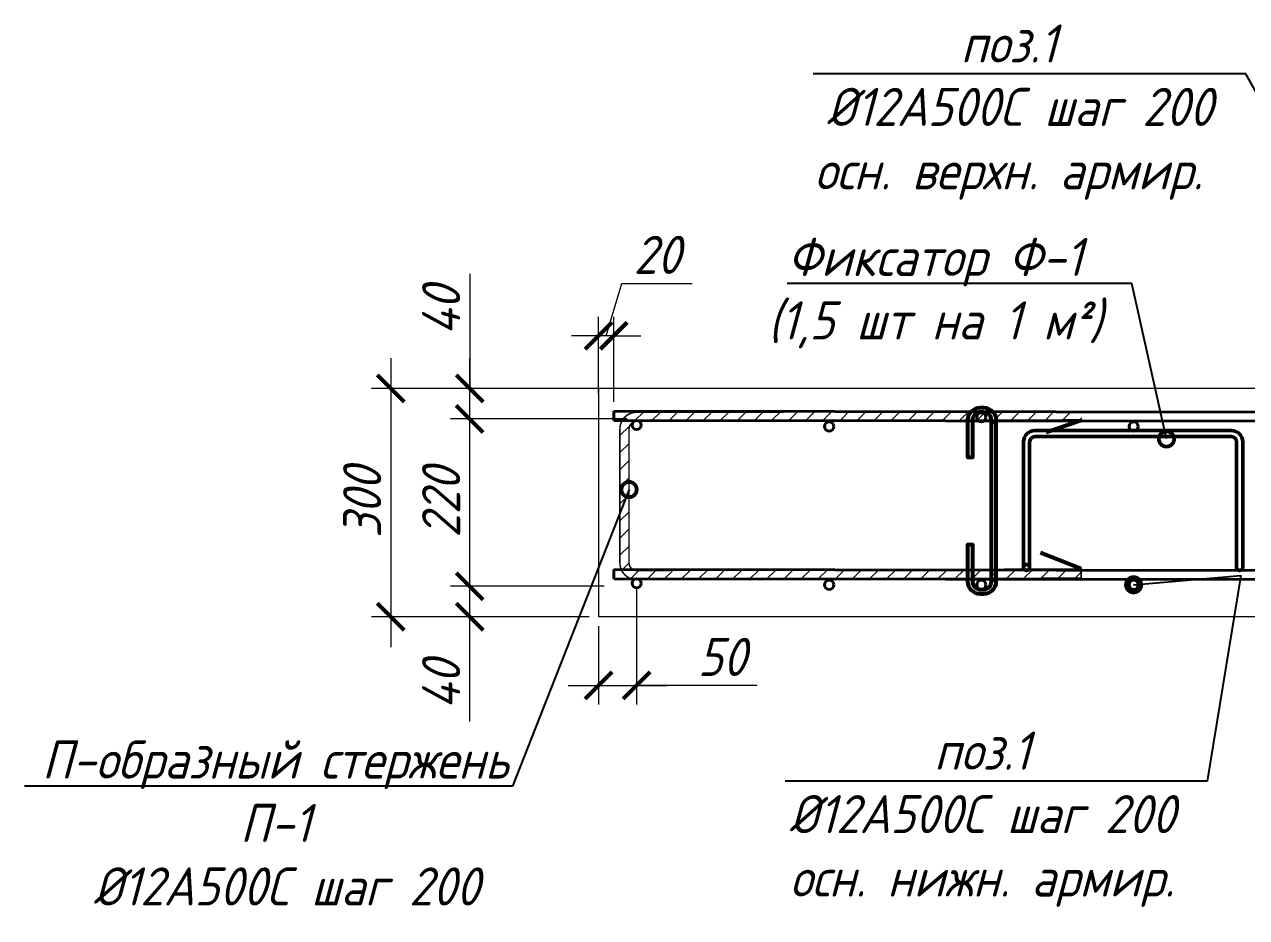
# Model space of a CAD drawing. Header units: millimetres. Extents: x 504091 to 2165846, y 135022 to 442887.
# Drawn here: x 1285840 to 1287446, y 234421 to 235595 of the extents above; entities that cross this region are included whole.
import ezdxf
from ezdxf import colors
from ezdxf.entities.mleader import LeaderData, LeaderLine
from ezdxf.math import Vec2, Vec3

# ---------------------------------------------------------------- set-up
doc = ezdxf.new("R2010")
doc.units = ezdxf.units.MM
doc.layers.get('Defpoints').update_dxf_attribs({"color": 255})
for name, color, linetype, lineweight in [('Арматура 12', 26, 'Continuous', 50), ('К_Арматура 8', 134, 'Continuous', 50), ('КР_Арматура 12', 174, 'Continuous', 40), ('Монолит тонкий', 204, 'Continuous', 9), ('ОПАЛУБКА', 32, 'Continuous', 30), ('Размер', 7, 'Continuous', 13), ('Размеры КР', 164, 'Continuous', 9)]:
    doc.layers.add(name, color=color, linetype=linetype, lineweight=lineweight)
doc.layers.add('Контур', color=7, linetype='Continuous')
doc.styles.add('GOST 2.304_new', font='isocpeur.ttf', dxfattribs={"width": 0.9, "oblique": 15})
doc.dimstyles.new('SPDS 1_20', dxfattribs={"dimscale": 20, "dimtxt": 2.5, "dimasz": 1.77, "dimexe": 1.25, "dimexo": 0.625, "dimtad": 1, "dimdec": 0, "dimrnd": 0.001, "dimtxsty": 'GOST 2.304_new', "dimblk": 'ARCHTICK', "dimcen": 2.5, "dimdle": 2, "dimclrt": 256, "dimadec": 0, "dimazin": 2, "dimtfac": 0.75, "dimtdec": 0, "dimtmove": 1, "dimatfit": 3, "dimfxl": 0, "dimtolj": 1, "dimlwd": 9, "dimlwe": 9, "dimarcsym": 0})
pattern_1 = [(45, (236387.15, 27122.679), (-11.22532015, 11.22532015), [])]

# ---------------------------------------------------------------- blocks, each defined once
blk = doc.blocks.new('_DotSmall')
at = {"color": 0, "linetype": 'ByBlock', "lineweight": 35, "const_width": 0.5}
blk.add_lwpolyline([(-0.0625, 0, 1), (0.0625, 0, 1)], format="xyb", close=True, dxfattribs=at)
blk = doc.blocks.new('_ArchTick')
at = {"color": 0, "linetype": 'ByBlock', "const_width": 0.15}
blk.add_lwpolyline([(-0.5, -0.5), (0.5, 0.5)], dxfattribs=at)
blk = doc.blocks.new('*D2870')
at = {"layer": 'Defpoints', "color": 0, "lineweight": 20, "transparency": 16777216}
for p in [(1286644.3, 234868.7), (1286594.3, 234816.7), (1286644.3, 234726.4)]:
    blk.add_point(p, dxfattribs=at)
at = {"layer": 'Контур', "color": 0, "lineweight": 9, "transparency": 16777216}
for p, q in [((1286644.3, 234856.2), (1286644.3, 234701.4)), ((1286594.3, 234804.2), (1286594.3, 234701.4)), ((1286554.3, 234726.4), (1286684.3, 234726.4)), ((1286802.7, 234726.4), (1286644.3, 234726.4))]:
    blk.add_line(p, q, dxfattribs=at)
at = {"layer": 'Контур', "color": 0, "lineweight": 9, "transparency": 16777216, "xscale": 35.4, "yscale": 35.4, "zscale": 35.4, "rotation": 180}
blk.add_blockref('_ArchTick', (1286594.3, 234726.4), dxfattribs=at)
at = {"layer": 'Контур', "color": 0, "lineweight": 9, "transparency": 16777216, "xscale": 35.4, "yscale": 35.4, "zscale": 35.4}
blk.add_blockref('_ArchTick', (1286644.3, 234726.4), dxfattribs=at)
at = {"layer": 'Контур', "lineweight": 20, "transparency": 16777216, "insert": (1286756.5, 234763.9), "char_height": 50, "attachment_point": 5, "style": 'GOST 2.304_new'}
blk.add_mtext('\\A1;50', dxfattribs=at)
blk = doc.blocks.new('*D2871')
at = {"layer": 'Defpoints', "color": 0, "lineweight": 20, "transparency": 16777216}
for p in [(1286425, 234856.7), (1286614.3, 234856.7), (1286594.3, 234816.7)]:
    blk.add_point(p, dxfattribs=at)
at = {"layer": 'Размеры КР', "color": 0, "lineweight": 9, "transparency": 16777216}
for p, q in [((1286425, 234776.7), (1286425, 234896.7)), ((1286601.8, 234856.7), (1286400, 234856.7)), ((1286581.8, 234816.7), (1286400, 234816.7)), ((1286425, 234678.8), (1286425, 234816.7))]:
    blk.add_line(p, q, dxfattribs=at)
at = {"layer": 'Размеры КР', "color": 0, "lineweight": 9, "transparency": 16777216, "xscale": 35.4, "yscale": 35.4, "zscale": 35.4}
for p, rotation in [((1286425, 234856.7), 90), ((1286425, 234816.7), 270)]:
    blk.add_blockref('_ArchTick', p, dxfattribs=dict(at, rotation=rotation))
at = {"layer": 'Размеры КР', "lineweight": 20, "transparency": 16777216, "insert": (1286387.5, 234727.3), "char_height": 50, "attachment_point": 5, "rotation": 90, "style": 'GOST 2.304_new'}
blk.add_mtext('\\A1;40', dxfattribs=at)
blk = doc.blocks.new('*D2872')
at = {"layer": 'Defpoints', "color": 0, "lineweight": 20, "transparency": 16777216}
for p in [(1286425, 235076.7), (1286644.3, 235076.7), (1286614.3, 234856.7)]:
    blk.add_point(p, dxfattribs=at)
at = {"layer": 'Размеры КР', "color": 0, "lineweight": 9, "transparency": 16777216}
for p, q in [((1286425, 234816.7), (1286425, 235116.7)), ((1286631.8, 235076.7), (1286400, 235076.7)), ((1286601.8, 234856.7), (1286400, 234856.7))]:
    blk.add_line(p, q, dxfattribs=at)
at = {"layer": 'Размеры КР', "color": 0, "lineweight": 9, "transparency": 16777216, "xscale": 35.4, "yscale": 35.4, "zscale": 35.4}
for p, rotation in [((1286425, 235076.7), 90), ((1286425, 234856.7), 270)]:
    blk.add_blockref('_ArchTick', p, dxfattribs=dict(at, rotation=rotation))
at = {"layer": 'Размеры КР', "lineweight": 20, "transparency": 16777216, "insert": (1286387.5, 234966.7), "char_height": 50, "attachment_point": 5, "rotation": 90, "style": 'GOST 2.304_new'}
blk.add_mtext('\\A1;220', dxfattribs=at)
blk = doc.blocks.new('*D2873')
at = {"layer": 'Defpoints', "color": 0, "lineweight": 20, "transparency": 16777216}
for p in [(1286425, 235116.7), (1286644.3, 235116.7), (1286644.3, 235076.7)]:
    blk.add_point(p, dxfattribs=at)
at = {"layer": 'Размеры КР', "color": 0, "lineweight": 9, "transparency": 16777216}
for p, q in [((1286425, 235267.5), (1286425, 235116.7)), ((1286425, 235036.7), (1286425, 235156.7)), ((1286631.8, 235116.7), (1286400, 235116.7)), ((1286631.8, 235076.7), (1286400, 235076.7))]:
    blk.add_line(p, q, dxfattribs=at)
at = {"layer": 'Размеры КР', "color": 0, "lineweight": 9, "transparency": 16777216, "xscale": 35.4, "yscale": 35.4, "zscale": 35.4}
for p, rotation in [((1286425, 235116.7), 90), ((1286425, 235076.7), 270)]:
    blk.add_blockref('_ArchTick', p, dxfattribs=dict(at, rotation=rotation))
at = {"layer": 'Размеры КР', "lineweight": 20, "transparency": 16777216, "insert": (1286387.5, 235219), "char_height": 50, "attachment_point": 5, "rotation": 90, "style": 'GOST 2.304_new'}
blk.add_mtext('\\A1;40', dxfattribs=at)
blk = doc.blocks.new('*D2874')
at = {"layer": 'Defpoints', "color": 0, "lineweight": 20, "transparency": 16777216}
for p in [(1286546.1, 235116.7), (1286321.2, 234816.7), (1286531.5, 234816.7)]:
    blk.add_point(p, dxfattribs=at)
at = {"layer": 'Размеры КР', "color": 0, "lineweight": 9, "transparency": 16777216}
for p, q in [((1286321.2, 235156.7), (1286321.2, 234776.7)), ((1286533.6, 235116.7), (1286296.2, 235116.7)), ((1286519, 234816.7), (1286296.2, 234816.7))]:
    blk.add_line(p, q, dxfattribs=at)
at = {"layer": 'Размеры КР', "color": 0, "lineweight": 9, "transparency": 16777216, "xscale": 35.4, "yscale": 35.4, "zscale": 35.4}
for p, rotation in [((1286321.2, 235116.7), 90), ((1286321.2, 234816.7), 270)]:
    blk.add_blockref('_ArchTick', p, dxfattribs=dict(at, rotation=rotation))
at = {"layer": 'Размеры КР', "lineweight": 20, "transparency": 16777216, "insert": (1286283.7, 234966.7), "char_height": 50, "attachment_point": 5, "rotation": 90, "style": 'GOST 2.304_new'}
blk.add_mtext('\\A1;300', dxfattribs=at)
blk = doc.blocks.new('*D2919')
at = {"layer": 'Defpoints', "color": 0, "lineweight": 20, "transparency": 16777216}
for p in [(1286594.3, 235186), (1286594.3, 235097.3), (1286614.3, 235086.7)]:
    blk.add_point(p, dxfattribs=at)
at = {"layer": 'Размеры КР', "color": 0, "lineweight": 9, "transparency": 16777216}
for p, q in [((1286604.3, 235186), (1286624.9, 235254.8)), ((1286624.9, 235254.8), (1286717.3, 235254.8)), ((1286594.3, 235109.8), (1286594.3, 235211)), ((1286614.3, 235099.2), (1286614.3, 235211)), ((1286594.3, 235186), (1286558.9, 235186)), ((1286614.3, 235186), (1286594.3, 235186)), ((1286614.3, 235186), (1286594.3, 235186)), ((1286614.3, 235186), (1286649.7, 235186))]:
    blk.add_line(p, q, dxfattribs=at)
at = {"layer": 'Размеры КР', "color": 0, "lineweight": 9, "transparency": 16777216, "xscale": 35.4, "yscale": 35.4, "zscale": 35.4}
blk.add_blockref('_ArchTick', (1286594.3, 235186), dxfattribs=at)
at = {"layer": 'Размеры КР', "color": 0, "lineweight": 9, "transparency": 16777216, "xscale": 35.4, "yscale": 35.4, "zscale": 35.4, "rotation": 180}
blk.add_blockref('_ArchTick', (1286614.3, 235186), dxfattribs=at)
at = {"layer": 'Размеры КР', "lineweight": 20, "transparency": 16777216, "insert": (1286671.1, 235292.3), "char_height": 50, "attachment_point": 5, "style": 'GOST 2.304_new'}
blk.add_mtext('\\A1;20', dxfattribs=at)
blk = doc.blocks.new('A$C433aea4c')
at = {"layer": 'К_Арматура 8', "ltscale": 40}
for p, q in [((98.2, 40.5), (356.2, 40.5)), ((98.2, 32.5), (356.2, 32.5)), ((83.2, 25.5), (83.2, -139.5)), ((91.2, 25.5), (91.2, -139.5)), ((363.2, 25.5), (363.2, -139.5)), ((371.2, 25.5), (371.2, -139.5))]:
    blk.add_line(p, q, dxfattribs=at)
blk.add_circle((87.2, -139.5), 4, dxfattribs=at)
for centre, radius, start, end in [((98.2, 25.5), 15, 90, 180), ((98.2, 25.5), 7, 90, 180), ((356.2, 25.5), 15, 0, 90), ((356.2, 25.5), 7, 0, 90), ((367.2, -139.5), 4, 180, 0)]:
    blk.add_arc(centre, radius, start, end, dxfattribs=at)

msp = doc.modelspace()

# ---------------------------------------------------------------- hatches: boundary and pattern name
at = {"layer": 'Размер', "lineweight": 13, "transparency": 33554687}
h = msp.add_hatch(dxfattribs=at)
h.set_pattern_fill('ANSI31', color=256, scale=5)
h.set_pattern_definition(pattern_1)
edge = h.paths.add_edge_path()
edge.add_line((1286622.3944, 235065.5281), (1286622.3944, 234889.3281))
edge.add_arc((1286647.0638, 234890.4753), 24.6961, 182.6623337, 263.5613274)
edge.add_line((1286644.2944, 234865.935), (1287228.4965, 234865.935))
edge.add_line((1287228.4965, 234865.935), (1287228.4965, 234878.4281))
edge.add_line((1287228.4965, 234878.4281), (1286644.2944, 234878.4281))
edge.add_arc((1286646.2256, 234890.1281), 11.8583, 183.8680946, 260.6269346, ccw=False)
edge.add_line((1286634.3944, 234889.3281), (1286634.3944, 235065.5281))
edge.add_arc((1286641.7469, 235066.5833), 7.4279, 69.9250318, 188.1669698, ccw=False)
edge.add_line((1286644.2965, 235073.5599), (1286812.6834, 235073.5599))
edge.add_line((1286812.6834, 235073.5599), (1286815.7588, 235085.5617))
edge.add_line((1286815.7588, 235085.5617), (1286644.2944, 235085.5617))
edge.add_arc((1286641.4173, 235066.7199), 19.0602, 81.3182414, 183.5846951)
h = msp.add_hatch(dxfattribs=at)
h.set_pattern_fill('ANSI31', color=256, scale=5)
h.set_pattern_definition(pattern_1)
edge = h.paths.add_edge_path()
edge.add_line((1286808.556, 235075.4281), (1287229.2796, 235075.4281))
edge.add_line((1287229.2796, 235075.4281), (1287229.2601, 235086.1378))
edge.add_line((1287229.2601, 235086.1378), (1286814.7941, 235087.4281))

# ---------------------------------------------------------------- linework, layer by layer
at = {"layer": 'Арматура 12', "lineweight": 53, "ltscale": 20}
for p, q in [((1287226.884, 235073.9516), (1287182.4958, 235058.8179)), ((1287228.4965, 234879.4281), (1287174.7871, 234900.8301))]:
    msp.add_line(p, q, dxfattribs=at)
for points in [[(1287110.4437, 235072.6597, 0.468919726), (1287099.9437, 235085.5636), (1287096.0984, 235085.5636, 0.414213562), (1287085.5984, 235075.0636), (1287085.5984, 235026.148), (1287079.5984, 235026.148), (1287079.5984, 235075.0636, -0.414213562), (1287096.0984, 235091.5636), (1287099.9437, 235091.5636, -0.450955437), (1287116.4437, 235072.6597, -0.242110317)], [(1287116.4437, 234864.6597), (1287116.4437, 234862.9036, -0.414213562), (1287099.9437, 234846.4036), (1287096.0984, 234846.4036, -0.414213562), (1287079.5984, 234862.9036), (1287079.5984, 234911.8335), (1287085.5984, 234911.8335), (1287085.5984, 234862.9036, 0.414213562), (1287096.0984, 234852.4036), (1287099.9437, 234852.4036, 0.414213562), (1287110.4437, 234862.9036), (1287110.4437, 234864.6597)]]:
    msp.add_lwpolyline(points, format="xyb", dxfattribs=at)
msp.add_lwpolyline([(1287229.2602, 235086.1378, 2, 2, 0), (1286644.2944, 235085.4281, 2, 2, 0.414213562), (1286622.3944, 235063.5281, 2, 2, 0), (1286622.3944, 234887.3281, 2, 2, 0.414213562), (1286644.2944, 234865.4281, 2, 2, 0), (1287228.4965, 234867.4281, 2, 2, 0), (1287228.4965, 234879.4281, 2, 2, 0), (1286644.2944, 234877.4281, 2, 2, -0.414213562), (1286634.3944, 234887.3281, 2, 2, 0), (1286634.3944, 235063.5281, 2, 2, -0.414213562), (1286644.2944, 235073.4281, 2, 2, 0), (1287229.2796, 235075.4281, 0, 0, 0)], format="xyseb", close=True, dxfattribs=at)
msp.add_lwpolyline([(1287110.4437, 234864.6597), (1287110.4437, 235072.6597), (1287116.4437, 235072.6597), (1287116.4437, 234864.6597)], close=True, dxfattribs=at)
at = {"layer": 'КР_Арматура 12', "ltscale": 12}
for p, q in [((1288344.3028, 235084.6597), (1286614.3028, 235086.6597)), ((1286614.3028, 235086.6597), (1288344.3028, 235084.6597)), ((1286614.3028, 235074.6597), (1286614.3028, 235086.6597)), ((1288344.3028, 235072.6597), (1286614.3028, 235074.6597)), ((1286614.3028, 235074.6597), (1288344.3028, 235072.6597)), ((1286614.3028, 234878.6597), (1288347.3028, 234875.9328)), ((1286614.3028, 234866.6597), (1286614.3028, 234878.6597)), ((1286614.3028, 234866.6597), (1288347.3028, 234864.3867))]:
    msp.add_line(p, q, dxfattribs=at)
for centre in [(1286644.3028, 235068.6597), (1287097.3028, 235078.6597), (1286897.3028, 235066.6597), (1287297.3028, 235066.6597), (1286644.3028, 234860.6597), (1286897.3028, 234858.6597), (1287097.3028, 234858.6597), (1287297.3028, 234858.6597)]:
    msp.add_circle(centre, 6, dxfattribs=at)
at = {"layer": 'Монолит тонкий', "lineweight": 13, "ltscale": 100}
for p, q in [((1286594.3028, 235116.67), (1286594.3028, 234816.67)), ((1287864.3028, 235116.67), (1286594.3028, 235116.67)), ((1288364.3028, 234816.67), (1286594.3028, 234816.67))]:
    msp.add_line(p, q, dxfattribs=at)

# ---------------------------------------------------------------- block references
at = {"layer": 'ОПАЛУБКА', "ltscale": 50}
msp.add_blockref('A$C433aea4c', (1287069.4352, 235020.9149), dxfattribs=at)

# ---------------------------------------------------------------- dimensions: what is measured, and where the dimension line sits
at = {"layer": 'Контур', "lineweight": 20}
dim = msp.add_linear_dim(base=(1286644.3028, 234726.4147), p1=(1286594.3028, 234816.67), p2=(1286644.3028, 234868.6597), dimstyle='SPDS 1_20', dxfattribs=at)
dim.commit()
dim.dimension.update_dxf_attribs({"geometry": '*D2870', "text_midpoint": (1286756.4603, 234746.3597), "dimtype": 160})
at = {"layer": 'Размеры КР', "lineweight": 20}
dim = msp.add_linear_dim(base=(1286594.3028, 235186.0222), p1=(1286614.3028, 235086.6597), p2=(1286594.3028, 235097.3184), dimstyle='SPDS 1_20', dxfattribs=at)
dim.commit()
dim.dimension.update_dxf_attribs({"geometry": '*D2919', "text_midpoint": (1286637.4278, 235292.2722)})
for base, p1, p2, picture, middle in [((1286425.0304, 235116.67), (1286644.3028, 235076.6597), (1286644.3028, 235116.67), '*D2873', (1286431.7502, 235219.0231)), ((1286425.0304, 234856.6597), (1286594.3028, 234816.67), (1286614.3028, 234856.6597), '*D2871', (1286414.8665, 234727.2956))]:
    dim = msp.add_linear_dim(base=base, p1=p1, p2=p2, angle=90, dimstyle='SPDS 1_20', dxfattribs=at)
    dim.commit()
    dim.dimension.update_dxf_attribs({"geometry": picture, "text_midpoint": middle, "dimtype": 160})
for base, p1, p2, picture, middle in [((1286321.2215, 234816.67), (1286546.0847, 235116.67), (1286531.5022, 234816.67), '*D2874', (1286283.7215, 234966.67)), ((1286425.0304, 235076.6597), (1286614.3028, 234856.6597), (1286644.3028, 235076.6597), '*D2872', (1286387.5304, 234966.6597))]:
    dim = msp.add_linear_dim(base=base, p1=p1, p2=p2, angle=90, dimstyle='SPDS 1_20', dxfattribs=at)
    dim.commit()
    dim.dimension.update_dxf_attribs({"geometry": picture, "text_midpoint": middle})

# ---------------------------------------------------------------- leaders
at = {"layer": 'Размер', "ltscale": 20}
ml = msp.add_multileader_mtext('Standard', dxfattribs=at)
ml.set_content('\\A1;поз.1\\P %%C12А500С шаг 200\\Pосн. верхн. армир.', color=256, style='GOST 2.304_new')
ml.set_leader_properties()
ml.set_arrow_properties(name='DOTSMALL')
ml.build(insert=Vec2(0, 0))
ml.multileader.update_dxf_attribs({"text_left_attachment_type": 6, "text_right_attachment_type": 6, "arrow_head_size": 40})
ctx = ml.context
ctx.base_point, ctx.char_height, ctx.arrow_head_size, ctx.landing_gap_size, ctx.plane_origin = Vec3(1286829.6977, 235530.1038), 50, 40, 0, Vec3(1284600.467, 264774.3228)
ctx.left_attachment, ctx.right_attachment, ctx.text_align_type = 6, 6, 1
notes = []
notes.append((ctx, [(0, (1, 1, 0), (1287444.685, 235530.1038), (-1, 0), 8, [(1, [(1287558.4255, 235067.1188), (1287697.3028, 235078.6597)], 0, [])])]))
ctx.mtext.insert, ctx.mtext.rotation, ctx.mtext.width, ctx.mtext.alignment, ctx.mtext.flow_direction = Vec3(1287133.1913, 235595.1038), 6.283185307, 896.133701, 2, 5
ml = msp.add_multileader_mtext('Standard', dxfattribs=at)
ml.set_content('\\A1;Фиксатор Ф-1 \\P(1,5 шт на 1 м²)', color=256, style='GOST 2.304_new')
ml.set_leader_properties()
ml.set_arrow_properties(name='DOTSMALL')
ml.build(insert=Vec2(0, 0))
ml.multileader.update_dxf_attribs({"text_left_attachment_type": 6, "text_right_attachment_type": 6, "arrow_head_size": 40})
ctx = ml.context
ctx.base_point, ctx.char_height, ctx.arrow_head_size, ctx.landing_gap_size, ctx.plane_origin = Vec3(1286785.4117, 235254.5053), 50, 40, 0, Vec3(1287161.2278, 263872.2118)
ctx.left_attachment, ctx.right_attachment, ctx.text_align_type = 6, 6, 1
notes.append((ctx, [(0, (1, 1, 0), (1287295.1297, 235254.5053), (-1, 0), 8, [(1, [(1287340.4967, 235050.2739)], 0, [])])]))
ctx.mtext.insert, ctx.mtext.rotation, ctx.mtext.width, ctx.mtext.alignment, ctx.mtext.flow_direction = Vec3(1287036.2707, 235314.5053), 6.283185307, 543.43425, 2, 5
ml = msp.add_multileader_mtext('Standard', dxfattribs=at)
ml.set_content('\\A1;П-образный стержень П-1\\P %%C12А500С шаг 200', color=256, style='GOST 2.304_new')
ml.set_leader_properties()
ml.set_arrow_properties(name='DOTSMALL')
ml.build(insert=Vec2(0, 0))
ml.multileader.update_dxf_attribs({"text_left_attachment_type": 6, "text_right_attachment_type": 6, "arrow_head_size": 40})
ctx = ml.context
ctx.base_point, ctx.char_height, ctx.arrow_head_size, ctx.landing_gap_size, ctx.plane_origin = Vec3(1285866.3166, 234593.9528), 50, 40, 0, Vec3(1288287.2417, 264586.7185)
ctx.left_attachment, ctx.right_attachment, ctx.text_align_type = 6, 6, 1
notes.append((ctx, [(1, (1, 1, 0), (1286481.3039, 234593.9528), (-1, 0), 8, [(1, [(1286634.3944, 234983.8277)], 0, [])])]))
ctx.mtext.insert, ctx.mtext.width, ctx.mtext.alignment, ctx.mtext.flow_direction = Vec3(1286169.8103, 234653.9528), 627.027399, 2, 5
ml = msp.add_multileader_mtext('Standard', dxfattribs=at)
ml.set_content('\\A1;поз.1\\P%%C12А500С шаг 200\\Pосн. нижн. армир.', color=256, style='GOST 2.304_new')
ml.set_leader_properties()
ml.set_arrow_properties(name='DOTSMALL')
ml.build(insert=Vec2(0, 0))
ml.multileader.update_dxf_attribs({"text_left_attachment_type": 6, "text_right_attachment_type": 6, "arrow_head_size": 40})
ctx = ml.context
ctx.base_point, ctx.char_height, ctx.arrow_head_size, ctx.landing_gap_size, ctx.plane_origin = Vec3(1286810.5703, 234600.6564), 50, 40, 0, Vec3(1285591.3984, 263716.8212)
ctx.left_attachment, ctx.right_attachment, ctx.text_align_type = 6, 6, 1
notes.append((ctx, [(0, (1, 1, 0), (1287394.0576, 234600.6564), (-1, 0), 8, [(0, [(1287297.3028, 234858.6597), (1287438.3579, 234870.7564)], 0, [])])]))
ctx.mtext.insert, ctx.mtext.rotation, ctx.mtext.width, ctx.mtext.alignment, ctx.mtext.flow_direction = Vec3(1287098.3139, 234665.6564), 6.283185307, 821.237763, 2, 5
for ctx, leaders in notes:
    for number, flags, end, landing, length, lines in leaders:
        leader = LeaderData()
        leader.index, (leader.has_last_leader_line, leader.has_dogleg_vector, leader.attachment_direction) = number, flags
        leader.last_leader_point, leader.dogleg_vector, leader.dogleg_length = Vec3(end), Vec3(landing), length
        for number, points, colour, breaks in lines:
            line = LeaderLine()
            line.index, line.vertices, line.color, line.breaks = number, Vec3.list(points), colors.encode_raw_color(colour), breaks
            leader.lines.append(line)
        ctx.leaders.append(leader)

doc.saveas('drawing.dxf')
